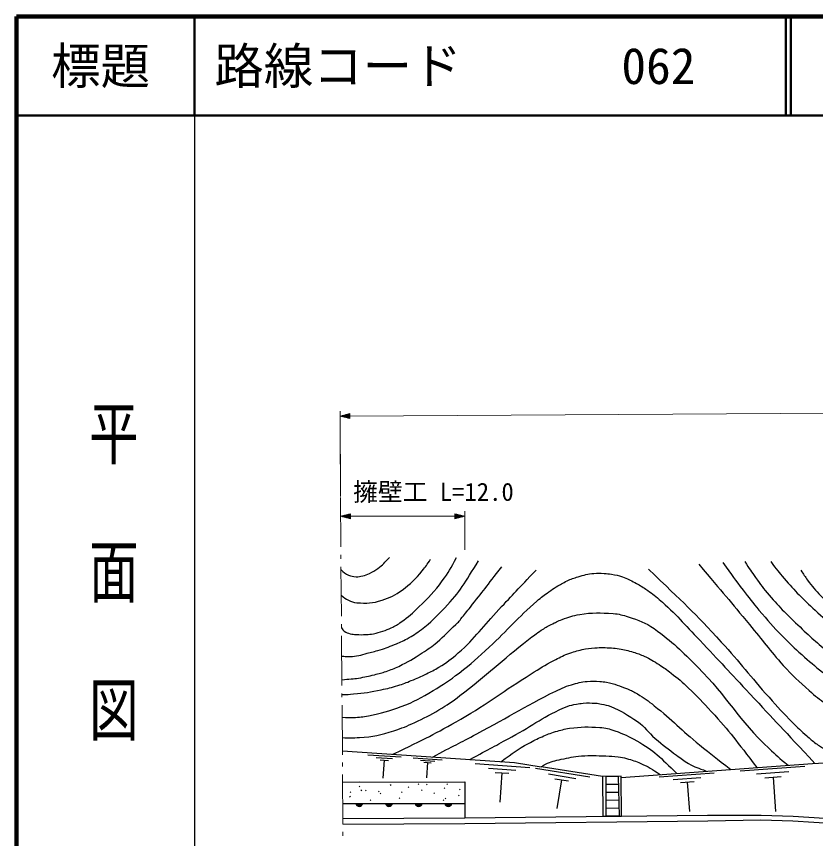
# Model space of a CAD drawing. Units: millimetres, scale not verified. Extents: x 40000 to 680000, y 20000 to 380000.
# Drawn here: x 40000 to 120763, y 296886 to 380000 of the extents above; entities that cross this region are included whole.
import ezdxf
from ezdxf.enums import TextEntityAlignment as Align

# ---------------------------------------------------------------- set-up
doc = ezdxf.new("R2010")
doc.units = ezdxf.units.MM
doc.header["$LTSCALE"] = 1000
for name, color, linetype, lineweight in [('M-BGD', 7, 'Continuous', 25), ('M-BGD-HTXT', 7, 'Continuous', 13), ('M-STR-HTXT', 7, 'Continuous', 13), ('M-TTL', 2, 'Continuous', 140), ('M-TTL-BAND', 7, 'Continuous', 25), ('M-TTL-LINE', 7, 'Continuous', 50)]:
    doc.layers.add(name, color=color, linetype=linetype, lineweight=lineweight)
doc.layers.add('M-TTL-TXT', color=7, linetype='Continuous')
doc.styles.add('@ＭＳ ゴシック', font='')
doc.styles.add('ＭＳ ゴシック', font='')
doc.styles.get('@ＭＳ ゴシック').set_extended_font_data('@MS Gothic')
doc.styles.get('ＭＳ ゴシック').set_extended_font_data('MS Gothic')

msp = doc.modelspace()

# ---------------------------------------------------------------- linework, layer by layer
at = {"layer": 'M-BGD'}
for p, q in [((75513, 305366), (78880, 305138)), ((76340, 305085), (78023, 304970)), ((80106, 305054), (83016, 304856)), ((76745, 304832), (77587, 304774)), ((77166, 304803), (77044, 303007)), ((80821, 304811), (82276, 304712)), ((81171, 304592), (81899, 304543)), ((81535, 304567), (81429, 303015)), ((86355, 304457), (91888, 304081)), ((113131, 303729), (119669, 304207)), ((87713, 303994), (90480, 303806)), ((88380, 303578), (89763, 303484)), ((89071, 303531), (88871, 300581)), ((92474, 304000), (97949, 303118)), ((99223, 303167), (93033, 304137)), ((93784, 303414), (96522, 302973)), ((104954, 303137), (110524, 303546)), ((114798, 303413), (118066, 303651)), ((74683, 302598), (74689, 302604)), ((94410, 302939), (95778, 302718)), ((95094, 302829), (94624, 299909)), ((106374, 302868), (109159, 303072)), ((107097, 302548), (108490, 302650)), ((107794, 302599), (108011, 299628)), ((115647, 303036), (117281, 303156)), ((116464, 303096), (116719, 299609)), ((74648, 302100), (74719, 302170)), ((74843, 301726), (74913, 301796)), ((75267, 301715), (75338, 301786)), ((77786, 302279), (77857, 302350)), ((79586, 302038), (79657, 302109)), ((80590, 302343), (80661, 302413)), ((80927, 301752), (80997, 301823)), ((81428, 302311), (81499, 302381)), ((83217, 301954), (83287, 302025)), ((83481, 302359), (83552, 302429)), ((84772, 301805), (84843, 301875)), ((99597, 302372), (100823, 302388)), ((73675, 301111), (73746, 301181)), ((73727, 301539), (73798, 301609)), ((76594, 301596), (76665, 301667)), ((76747, 301399), (76818, 301470)), ((78666, 300944), (78737, 301015)), ((78918, 301539), (78988, 301609)), ((82182, 301431), (82253, 301502)), ((83317, 300914), (83388, 300985)), ((84669, 301194), (84740, 301265)), ((99597, 301572), (100842, 301589)), ((72976, 300442), (85319, 300424)), ((74019, 300440), (74033, 300454)), ((75762, 300723), (75832, 300793)), ((83136, 300729), (83207, 300800)), ((99597, 300772), (100862, 300789)), ((99597, 299972), (100881, 299989)), ((99597, 299172), (100900, 299189))]:
    msp.add_line(p, q, dxfattribs=at)
for points in [[(72937, 305742), (90323, 304560), (93033, 304137)], [(101115, 303056), (120465, 304476), (128169, 304899), (130286, 304899), (131471, 304645), (155009, 296771), (159073, 294908), (161697, 293892), (168555, 292622), (170841, 292368), (179731, 292030), (192512, 294209), (198566, 295834), (206698, 300575)], [(72960, 302601), (85316, 302623), (85320, 298979)], [(72987, 298911), (85320, 298979), (109858, 299249), (115276, 299249), (118494, 299164), (124844, 298741)], [(72992, 298334), (85325, 298402), (109861, 298672), (115248, 298773), (118475, 298666), (124822, 298271)]]:
    msp.add_lwpolyline(points, dxfattribs=at)
for points in [[(99223, 303167), (99277, 299133), (101167, 299158), (101113, 303192)], [(99596, 303172), (100804, 303188), (100901, 299154), (99597, 299137)]]:
    msp.add_lwpolyline(points, close=True, dxfattribs=at)
for centre, radius, start, end in [((74648, 300494), 354, 188.71477, 351.11994), ((74648, 300494), 283, 190.9388, 348.89591), ((74648, 300494), 212, 194.68513, 345.14958), ((74648, 300494), 142, 202.39686, 337.43785), ((74648, 300494), 100, 212.71452, 327.12019), ((74648, 300494), 100, 212.71452, 327.12019), ((77648, 300489), 354, 188.71477, 351.11994), ((77648, 300489), 283, 190.9388, 348.89591), ((77648, 300489), 212, 194.68513, 345.14958), ((77648, 300489), 142, 202.39686, 337.43785), ((77648, 300489), 100, 212.71452, 327.12019), ((77648, 300489), 100, 212.71452, 327.12019), ((80648, 300485), 354, 188.71477, 351.11994), ((80648, 300485), 283, 190.9388, 348.89591), ((80648, 300485), 212, 194.68513, 345.14958), ((80648, 300485), 142, 202.39686, 337.43785), ((80648, 300485), 100, 212.71452, 327.12019), ((80648, 300485), 100, 212.71452, 327.12019), ((83648, 300481), 354, 188.71477, 351.11994), ((83648, 300481), 283, 190.9388, 348.89591), ((83648, 300481), 212, 194.68513, 345.14958), ((83648, 300481), 142, 202.39686, 337.43785), ((83648, 300481), 100, 212.71452, 327.12019), ((83648, 300481), 100, 212.71452, 327.12019)]:
    msp.add_arc(centre, radius, start, end, dxfattribs=at)
for points, knots in [([(72804, 324063), (73100, 323791), (73224, 323663), (73559, 323526), (73841, 323410), (74017, 323373), (74321, 323356), (74588, 323342), (74739, 323379), (74999, 323441), (75273, 323507), (75420, 323576), (75676, 323695), (76026, 323858), (76206, 323983), (76523, 324203), (77041, 324564), (77200, 324765), (77708, 325304)], [0, 0, 0, 0, 1, 1, 1, 2, 2, 2, 3, 3, 3, 4, 4, 4, 5, 5, 5, 6, 6, 6, 6]), ([(72822, 321489), (73127, 321234), (73245, 321135), (73559, 320986), (73871, 320837), (74062, 320762), (74406, 320732), (75399, 320644), (76005, 320657), (76946, 320986), (77784, 321278), (78269, 321468), (78978, 322002), (79856, 322663), (80325, 323089), (81010, 323949), (81365, 324394), (81500, 324566), (81857, 325134)], [0, 0, 0, 0, 1, 1, 1, 2, 2, 2, 3, 3, 3, 4, 4, 4, 5, 5, 5, 6, 6, 6, 6]), ([(72847, 318177), (72951, 318022), (73005, 317961), (73136, 317853), (73331, 317693), (73484, 317659), (73729, 317599), (73956, 317544), (74088, 317529), (74321, 317514), (74717, 317489), (74941, 317488), (75337, 317514), (75636, 317534), (75806, 317540), (76099, 317599), (76469, 317673), (76674, 317730), (77031, 317853), (77367, 317969), (77556, 318039), (77877, 318192), (78292, 318389), (78514, 318525), (78893, 318784), (79648, 319301), (80012, 319674), (80671, 320308), (81667, 321266), (82237, 321810), (83042, 322933), (83673, 323814), (83886, 324174), (84481, 325304)], [0, 0, 0, 0, 1, 1, 1, 2, 2, 2, 3, 3, 3, 4, 4, 4, 5, 5, 5, 6, 6, 6, 7, 7, 7, 8, 8, 8, 9, 9, 9, 10, 10, 10, 11, 11, 11, 11]), ([(72867, 315327), (73189, 315299), (73285, 315293), (73553, 315292), (73873, 315292), (74053, 315301), (74370, 315345), (74722, 315395), (74908, 315478), (75253, 315567), (75750, 315695), (76032, 315755), (76523, 315906), (77193, 316111), (77569, 316229), (78216, 316498), (78721, 316709), (79005, 316829), (79486, 317091), (80074, 317412), (80389, 317621), (80925, 318022), (81937, 318779), (82423, 319310), (83296, 320224), (84876, 321876), (85285, 322701), (86710, 324978)], [0, 0, 0, 0, 1, 1, 1, 2, 2, 2, 3, 3, 3, 4, 4, 4, 5, 5, 5, 6, 6, 6, 7, 7, 7, 8, 8, 8, 9, 9, 9, 9]), ([(72885, 312939), (73335, 312979), (73451, 312989), (73813, 313027), (74111, 313058), (74280, 313062), (74575, 313112), (75209, 313218), (75562, 313291), (76184, 313450), (76650, 313570), (76913, 313635), (77369, 313789), (77876, 313960), (78159, 314062), (78639, 314297), (79597, 314766), (80122, 315061), (81010, 315652), (81622, 316058), (81982, 316268), (82534, 316752), (83290, 317416), (83667, 317838), (84397, 318530), (84537, 318663), (84628, 318726), (84757, 318870), (84830, 318951), (84858, 319006), (84925, 319092), (85291, 319560), (85505, 319816), (85875, 320281), (87134, 321866), (87519, 322380), (89053, 324372)], [0, 0, 0, 0, 1, 1, 1, 2, 2, 2, 3, 3, 3, 4, 4, 4, 5, 5, 5, 6, 6, 6, 7, 7, 7, 8, 8, 8, 9, 9, 9, 10, 10, 10, 11, 11, 11, 12, 12, 12, 12]), ([(108950, 324626), (111459, 321661), (112099, 320911), (114094, 318510), (115430, 316902), (116105, 315938), (117501, 314382), (118454, 313320), (119060, 312789), (120126, 311842), (120759, 311279), (121134, 310984), (121819, 310487), (122532, 309970), (122937, 309686), (123682, 309217), (124234, 308869), (124546, 308677), (125121, 308370), (125839, 307987), (126244, 307776), (126984, 307439), (127442, 307230), (127696, 307105), (128169, 306931), (129082, 306596), (129607, 306444), (130540, 306169), (131486, 305890), (132024, 305751), (132995, 305576), (135067, 305203), (136246, 305116), (138329, 304814), (138991, 304718), (139354, 304590), (140023, 304560), (141774, 304483), (142762, 304431), (144510, 304560), (145406, 304626), (145908, 304680), (146796, 304814), (148123, 305016), (148860, 305172), (150182, 305407), (151108, 305571), (151626, 305669), (152553, 305830), (153707, 306031), (154343, 306218), (155509, 306330), (157586, 306529), (158768, 306386), (160851, 306254), (161285, 306226), (161524, 306164), (161951, 306084), (162653, 305954), (163044, 305861), (163729, 305661), (164533, 305427), (164977, 305275), (165761, 304984), (166539, 304695), (166962, 304498), (167709, 304137), (169254, 303390), (170099, 302930), (171603, 302105), (174085, 300744), (175354, 299764), (177869, 298464), (178486, 298145), (178833, 297964), (179477, 297702), (180195, 297411), (180602, 297259), (181340, 297025), (182189, 296756), (182675, 296636), (183541, 296432), (184362, 296239), (184824, 296133), (185658, 296009), (186315, 295911), (186687, 295869), (187351, 295840), (188078, 295808), (188487, 295820), (189214, 295840), (189843, 295856), (190195, 295874), (190823, 295924), (191420, 295972), (191754, 296007), (192347, 296094), (192912, 296176), (193227, 296232), (193786, 296348), (194485, 296493), (194877, 296575), (195564, 296771), (196268, 296972), (196659, 297101), (197342, 297364), (197881, 297571), (198176, 297706), (198697, 297956), (199203, 298200), (199482, 298349), (199967, 298634), (200481, 298935), (200759, 299124), (201237, 299480), (202197, 300197), (202729, 300613), (203607, 301428), (204259, 302032), (204609, 302387), (205216, 303036), (205936, 303807), (206320, 304258), (206994, 305068), (207823, 306065), (208078, 306419), (209026, 307693)], [0, 0, 0, 0, 1, 1, 1, 2, 2, 2, 3, 3, 3, 4, 4, 4, 5, 5, 5, 6, 6, 6, 7, 7, 7, 8, 8, 8, 9, 9, 9, 10, 10, 10, 11, 11, 11, 12, 12, 12, 13, 13, 13, 14, 14, 14, 15, 15, 15, 16, 16, 16, 17, 17, 17, 18, 18, 18, 19, 19, 19, 20, 20, 20, 21, 21, 21, 22, 22, 22, 23, 23, 23, 24, 24, 24, 25, 25, 25, 26, 26, 26, 27, 27, 27, 28, 28, 28, 29, 29, 29, 30, 30, 30, 31, 31, 31, 32, 32, 32, 33, 33, 33, 34, 34, 34, 35, 35, 35, 36, 36, 36, 37, 37, 37, 38, 38, 38, 39, 39, 39, 40, 40, 40, 41, 41, 41, 42, 42, 42, 42]), ([(111405, 324796), (112366, 323438), (112617, 323073), (113437, 322002), (114053, 321198), (114388, 320739), (115046, 319970), (115944, 318920), (116450, 318332), (117417, 317345), (118153, 316593), (118578, 316182), (119364, 315482), (120171, 314765), (120625, 314363), (121481, 313704), (122251, 313111), (122700, 312799), (123513, 312265), (124356, 311710), (124831, 311401), (125714, 310910), (126490, 310479), (126939, 310263), (127746, 309894), (128556, 309525), (129014, 309317), (129863, 309048), (131682, 308470), (132730, 308225), (134604, 307862), (136047, 307583), (136552, 307505), (138321, 307280)], [0, 0, 0, 0, 1, 1, 1, 2, 2, 2, 3, 3, 3, 4, 4, 4, 5, 5, 5, 6, 6, 6, 7, 7, 7, 8, 8, 8, 9, 9, 9, 10, 10, 10, 11, 11, 11, 11]), ([(113607, 324880), (114122, 324100), (114263, 323890), (114707, 323272), (115216, 322562), (115493, 322156), (116062, 321494), (117205, 320163), (117920, 319481), (119195, 318276), (120404, 317133), (121086, 316488), (122412, 315482), (123041, 315006), (123435, 314797), (124105, 314382), (124722, 313999), (125074, 313793), (125714, 313450), (126366, 313102), (126737, 312917), (127407, 312604), (127931, 312359), (128224, 312222), (128762, 312011), (129346, 311782), (129686, 311686), (130286, 311503), (131837, 311031), (132425, 310983), (134350, 310656)], [0, 0, 0, 0, 1, 1, 1, 2, 2, 2, 3, 3, 3, 4, 4, 4, 5, 5, 5, 6, 6, 6, 7, 7, 7, 8, 8, 8, 9, 9, 9, 10, 10, 10, 10]), ([(116231, 324880), (116847, 324060), (117040, 323834), (117586, 323187), (118717, 321846), (119440, 321170), (120719, 319970), (121487, 319248), (121939, 318865), (122751, 318192), (123422, 317634), (123820, 317347), (124529, 316837), (125050, 316462), (125330, 316231), (125883, 315906), (126916, 315298), (127482, 314915), (128593, 314466), (129242, 314204), (129486, 314111), (130286, 313874)], [0, 0, 0, 0, 1, 1, 1, 2, 2, 2, 3, 3, 3, 4, 4, 4, 5, 5, 5, 6, 6, 6, 7, 7, 7, 7]), ([(72896, 311448), (73449, 311456), (73610, 311470), (74067, 311503), (75168, 311582), (75781, 311702), (76861, 311926), (77529, 312065), (77903, 312150), (78555, 312350), (79095, 312515), (79387, 312642), (79909, 312858), (80511, 313106), (80850, 313245), (81433, 313535), (81937, 313785), (82224, 313918), (82703, 314212), (83509, 314708), (83938, 315029), (84651, 315652), (86425, 317202), (87156, 318343), (88770, 320059), (90232, 321616), (90694, 322103), (92525, 324034)], [0, 0, 0, 0, 1, 1, 1, 2, 2, 2, 3, 3, 3, 4, 4, 4, 5, 5, 5, 6, 6, 6, 7, 7, 7, 8, 8, 8, 9, 9, 9, 9]), ([(72912, 309157), (73452, 309123), (73616, 309119), (74067, 309132), (74666, 309150), (75003, 309192), (75591, 309302), (76909, 309547), (77637, 309767), (78893, 310233), (80211, 310721), (80902, 311125), (82111, 311842), (83176, 312474), (83748, 312873), (84735, 313620), (85988, 314567), (86628, 315179), (87783, 316244), (89709, 318020), (90635, 319180), (92609, 320901), (93053, 321288), (93315, 321490), (93795, 321832), (94086, 322040), (94251, 322154), (94557, 322340), (94973, 322595), (95216, 322724), (95657, 322933), (96074, 323130), (96318, 323220), (96758, 323356), (97372, 323546), (97728, 323628), (98367, 323695), (98761, 323737), (98986, 323717), (99383, 323695), (99682, 323678), (99849, 323660), (100145, 323610), (100580, 323537), (100829, 323504), (101245, 323356), (101761, 323173), (102031, 323019), (102515, 322764), (102962, 322528), (103202, 322375), (103616, 322086), (104159, 321709), (104477, 321511), (104971, 321070), (106669, 319554), (107498, 318574), (109069, 316926), (111063, 314832), (112149, 313630), (114125, 311519), (116694, 308772), (117497, 307915), (120706, 304489)], [0, 0, 0, 0, 1, 1, 1, 2, 2, 2, 3, 3, 3, 4, 4, 4, 5, 5, 5, 6, 6, 6, 7, 7, 7, 8, 8, 8, 9, 9, 9, 10, 10, 10, 11, 11, 11, 12, 12, 12, 13, 13, 13, 14, 14, 14, 15, 15, 15, 16, 16, 16, 17, 17, 17, 18, 18, 18, 19, 19, 19, 20, 20, 20, 21, 21, 21, 21]), ([(103870, 324118), (107461, 320691), (108494, 319759), (111236, 316752), (113179, 314621), (114146, 313320), (116062, 311164), (116964, 310150), (117485, 309596), (118433, 308624), (118972, 308072), (119295, 307783), (119872, 307270), (120223, 306957), (120424, 306785), (120803, 306508), (121152, 306253), (121360, 306129), (121735, 305915), (122184, 305658), (122446, 305531), (122920, 305322), (123600, 305023), (123866, 304959), (124719, 304709)], [0, 0, 0, 0, 1, 1, 1, 2, 2, 2, 3, 3, 3, 4, 4, 4, 5, 5, 5, 6, 6, 6, 7, 7, 7, 8, 8, 8, 8]), ([(119279, 324034), (119581, 323544), (119678, 323405), (119957, 323018), (120436, 322350), (120743, 322002), (121311, 321409), (121813, 320885), (122105, 320598), (122666, 320139), (123142, 319749), (123420, 319542), (123936, 319208), (124869, 318604), (125394, 318260), (126391, 317768), (127135, 317402), (127554, 317192), (128339, 316922), (129249, 316608), (129771, 316460), (130709, 316244), (131367, 316093), (131737, 316017), (132403, 315906), (134491, 315557), (135310, 315682), (137821, 315736)], [0, 0, 0, 0, 1, 1, 1, 2, 2, 2, 3, 3, 3, 4, 4, 4, 5, 5, 5, 6, 6, 6, 7, 7, 7, 8, 8, 8, 9, 9, 9, 9]), ([(72928, 307097), (73723, 307050), (73984, 307064), (74660, 307100), (76040, 307174), (76815, 307357), (78131, 307778), (78980, 308049), (79441, 308248), (80248, 308624), (81227, 309081), (81786, 309325), (82703, 309894), (83553, 310422), (84027, 310725), (84820, 311334), (87597, 313467), (89003, 314851), (91763, 317006), (92247, 317385), (92513, 317608), (93033, 317938), (93420, 318184), (93641, 318319), (94049, 318530), (94469, 318748), (94703, 318879), (95149, 319038), (95830, 319281), (96214, 319431), (96927, 319546), (98234, 319758), (98993, 319708), (100314, 319631), (100923, 319596), (101259, 319484), (101838, 319292), (102906, 318938), (103549, 318763), (104463, 318107), (106328, 316768), (107236, 315830), (108865, 314212), (111891, 311206), (112921, 308885), (116062, 306000), (116803, 305319), (117057, 305056), (117995, 304294)], [0, 0, 0, 0, 1, 1, 1, 2, 2, 2, 3, 3, 3, 4, 4, 4, 5, 5, 5, 6, 6, 6, 7, 7, 7, 8, 8, 8, 9, 9, 9, 10, 10, 10, 11, 11, 11, 12, 12, 12, 13, 13, 13, 14, 14, 14, 15, 15, 15, 16, 16, 16, 16]), ([(78047, 305407), (81343, 306994), (82288, 307460), (84905, 308963), (87769, 310607), (89203, 311806), (92017, 313535), (92901, 314079), (93380, 314415), (94303, 314890), (94855, 315174), (95158, 315355), (95742, 315567), (96293, 315767), (96609, 315866), (97181, 315990), (97670, 316097), (97953, 316118), (98451, 316160), (99111, 316214), (99484, 316187), (100145, 316160), (100444, 316147), (100611, 316121), (100907, 316075), (101477, 315986), (101791, 315896), (102346, 315736), (102789, 315609), (103028, 315504), (103447, 315313), (104066, 315030), (104390, 314822), (104971, 314466), (105456, 314169), (105709, 313971), (106156, 313620), (106875, 313054), (107278, 312733), (107934, 312096), (108856, 311199), (109347, 310669), (110220, 309725), (112159, 307629), (112719, 306811), (114845, 304063)], [0, 0, 0, 0, 1, 1, 1, 2, 2, 2, 3, 3, 3, 4, 4, 4, 5, 5, 5, 6, 6, 6, 7, 7, 7, 8, 8, 8, 9, 9, 9, 10, 10, 10, 11, 11, 11, 12, 12, 12, 13, 13, 13, 14, 14, 14, 15, 15, 15, 15]), ([(82037, 305123), (84217, 306258), (84768, 306549), (86515, 307471), (89899, 309256), (91691, 310458), (95149, 312096), (95499, 312261), (95712, 312318), (96081, 312434), (96693, 312628), (97051, 312708), (97689, 312773), (98183, 312823), (98464, 312799), (98959, 312773), (99226, 312759), (99375, 312738), (99637, 312688), (100490, 312528), (100940, 312313), (101753, 312011), (102169, 311856), (102389, 311732), (102769, 311503), (103461, 311087), (103827, 310815), (104463, 310318), (106319, 308865), (107198, 307856), (109029, 306370), (110257, 305373), (110667, 305047), (112215, 303870)], [0, 0, 0, 0, 1, 1, 1, 2, 2, 2, 3, 3, 3, 4, 4, 4, 5, 5, 5, 6, 6, 6, 7, 7, 7, 8, 8, 8, 9, 9, 9, 10, 10, 10, 11, 11, 11, 11]), ([(85814, 304867), (87885, 305984), (88407, 306266), (90066, 307169), (92253, 308359), (93346, 309305), (95657, 310233), (96007, 310373), (96218, 310417), (96589, 310487), (96851, 310536), (97000, 310550), (97266, 310572), (97760, 310611), (98041, 310596), (98536, 310572), (98770, 310560), (98900, 310535), (99129, 310487), (99498, 310409), (99712, 310379), (100060, 310233), (101180, 309764), (101768, 309396), (102769, 308709), (103560, 308166), (103816, 307636), (104547, 307016), (105372, 306317), (105847, 305940), (106721, 305305), (107185, 304967), (107437, 304762), (107934, 304476), (108589, 304098), (108875, 304013), (109712, 303714)], [0, 0, 0, 0, 1, 1, 1, 2, 2, 2, 3, 3, 3, 4, 4, 4, 5, 5, 5, 6, 6, 6, 7, 7, 7, 8, 8, 8, 9, 9, 9, 10, 10, 10, 11, 11, 11, 12, 12, 12, 12]), ([(88969, 304645), (90244, 305570), (90609, 305884), (91763, 306508), (92283, 306789), (92573, 306954), (93117, 307185), (93638, 307406), (93930, 307534), (94472, 307693), (95026, 307855), (95340, 307948), (95911, 308032), (97090, 308205), (97770, 308185), (98959, 308116), (99568, 308081), (99906, 307974), (100483, 307778), (101380, 307473), (101852, 307213), (102685, 306762), (104483, 305787), (105034, 305094), (106749, 303460)], [0, 0, 0, 0, 1, 1, 1, 2, 2, 2, 3, 3, 3, 4, 4, 4, 5, 5, 5, 6, 6, 6, 7, 7, 7, 8, 8, 8, 8]), ([(93033, 304137), (93216, 304266), (93287, 304299), (93456, 304391), (94035, 304706), (94421, 304759), (95065, 304899), (95851, 305070), (96295, 305164), (97097, 305238), (98052, 305325), (98594, 305271), (99552, 305238), (100049, 305220), (100329, 305219), (100822, 305153), (101156, 305108), (101343, 305073), (101669, 304984), (102244, 304826), (102559, 304709), (103108, 304476), (103912, 304134), (104185, 303933), (105055, 303375)], [0, 0, 0, 0, 1, 1, 1, 2, 2, 2, 3, 3, 3, 4, 4, 4, 5, 5, 5, 6, 6, 6, 7, 7, 7, 8, 8, 8, 8])]:
    msp.add_open_spline(points, degree=3, knots=knots, dxfattribs=at)
at = {"layer": 'M-BGD-HTXT'}
for p, q in [((72736, 333365), (72716, 336045)), ((72744, 332165), (72741, 332565)), ((72787, 326365), (72750, 331365)), ((72795, 325165), (72793, 325565)), ((72838, 319365), (72801, 324365)), ((72847, 318165), (72844, 318565)), ((72889, 312365), (72852, 317365)), ((72898, 311165), (72895, 311565)), ((72940, 305366), (72904, 310365)), ((72949, 304166), (72946, 304566)), ((72991, 298366), (72955, 303366)), ((73000, 297166), (72997, 297566))]:
    msp.add_line(p, q, dxfattribs=at)
at = {"layer": 'M-STR-HTXT'}
for p, q in [((72752, 331474), (72702, 340093)), ((73705, 339599), (186720, 340260)), ((72705, 339593), (73703, 339849)), ((72705, 339593), (73705, 339599)), ((72705, 339593), (73706, 339349)), ((73705, 339649), (72905, 339645)), ((73705, 339549), (72905, 339545)), ((73104, 339696), (73704, 339699)), ((73105, 339496), (73705, 339499)), ((73704, 339749), (73304, 339747)), ((73706, 339449), (73306, 339447)), ((73504, 339798), (73704, 339799)), ((73506, 339398), (73706, 339399)), ((73706, 339349), (73703, 339849)), ((85316, 326063), (85316, 329974)), ((72764, 329474), (73764, 329724)), ((72764, 329474), (73764, 329224)), ((72764, 329474), (73764, 329474)), ((73764, 329524), (72964, 329524)), ((73764, 329424), (72964, 329424)), ((73164, 329574), (73764, 329574)), ((73164, 329374), (73764, 329374)), ((73764, 329624), (73364, 329624)), ((73764, 329324), (73364, 329324)), ((73564, 329674), (73764, 329674)), ((73564, 329274), (73764, 329274)), ((73764, 329224), (73764, 329724)), ((73764, 329474), (84316, 329474)), ((85316, 329474), (84316, 329724)), ((84316, 329724), (84316, 329224)), ((84516, 329674), (84316, 329674)), ((84316, 329624), (84716, 329624)), ((84916, 329574), (84316, 329574)), ((84316, 329524), (85116, 329524)), ((85316, 329474), (84316, 329224)), ((85316, 329474), (84316, 329474)), ((84316, 329424), (85116, 329424)), ((84916, 329374), (84316, 329374)), ((84316, 329324), (84716, 329324)), ((84516, 329274), (84316, 329274))]:
    msp.add_line(p, q, dxfattribs=at)
at = {"layer": 'M-TTL'}
for p, q in [((40000, 380000), (40000, 20000)), ((680000, 380000), (40000, 380000))]:
    msp.add_line(p, q, dxfattribs=at)
at = {"layer": 'M-TTL-BAND'}
msp.add_line((58000, 370000), (58000, 20000), dxfattribs=at)
at = {"layer": 'M-TTL-LINE'}
for p, q in [((58000, 380000), (58000, 370000)), ((117750, 380000), (117750, 370000)), ((118250, 380000), (118250, 370000)), ((40000, 370000), (680000, 370000))]:
    msp.add_line(p, q, dxfattribs=at)

# ---------------------------------------------------------------- texts
at = {"layer": 'M-STR-HTXT', "style": 'ＭＳ ゴシック'}
msp.add_text('擁壁工 L=12.0', height=1833, dxfattribs=at).set_placement((82149, 330474), align=Align.BOTTOM_CENTER)
at = {"layer": 'M-TTL-BAND', "style": '@ＭＳ ゴシック', "width": 1.4}
msp.add_text('平  面  図', height=3666, rotation=270, dxfattribs=at).set_placement((49777, 306475), align=Align.MIDDLE_RIGHT)
at = {"layer": 'M-TTL-TXT', "style": 'ＭＳ ゴシック'}
msp.add_text('標題', height=3666, dxfattribs=at).set_placement((48500, 375000), align=Align.MIDDLE_CENTER)
for s, p in [('路線コード', (60000, 375000)), ('062', (101142, 375000))]:
    msp.add_text(s, height=3666, dxfattribs=at).set_placement(p, align=Align.MIDDLE_LEFT)

doc.saveas('drawing.dxf')
